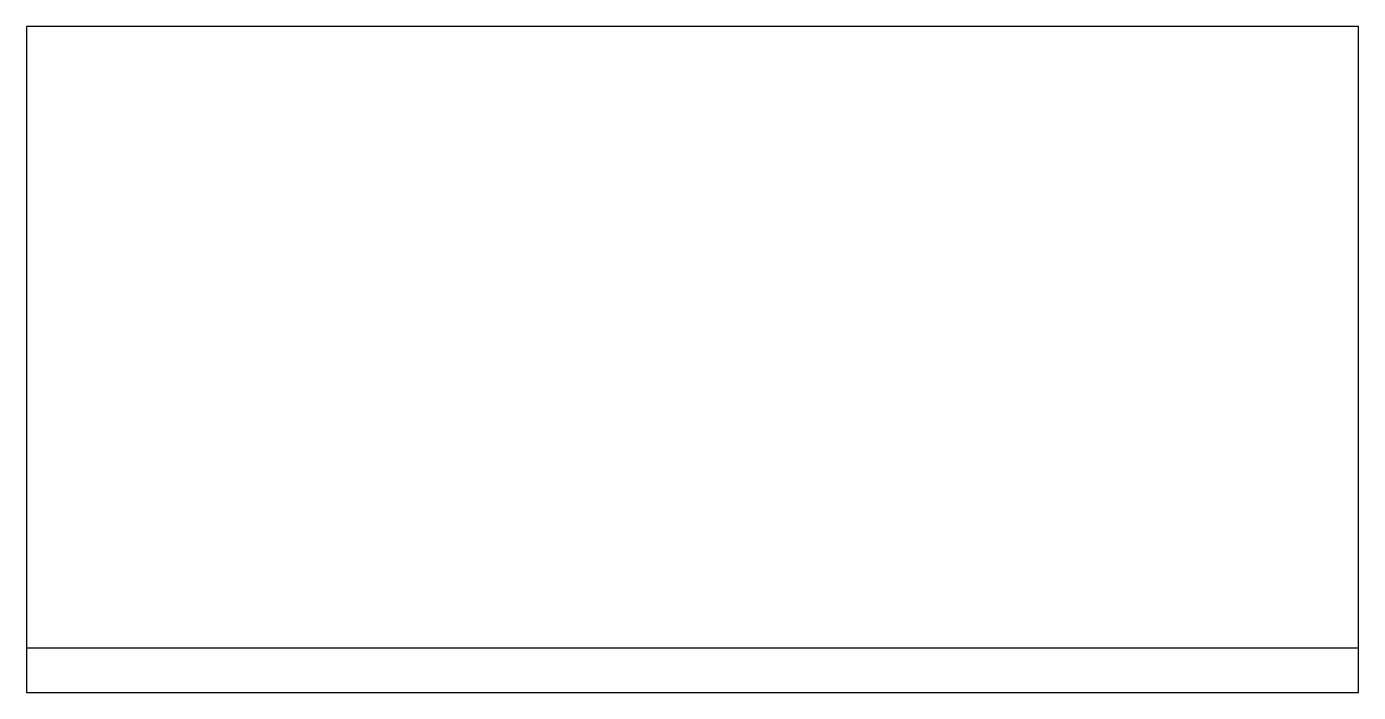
# Model space of a CAD drawing. Header units: millimetres. Extents: x 0 to 120, y 0 to 60.
import ezdxf

# ---------------------------------------------------------------- set-up
doc = ezdxf.new("R2010")
doc.units = ezdxf.units.MM

msp = doc.modelspace()

# ---------------------------------------------------------------- linework, layer by layer
msp.add_lwpolyline([(0, 0), (120, 0), (120, 60), (0, 60)], close=True)
at = {"layer": 'BEND'}
msp.add_line((0, 4), (120, 4), dxfattribs=at)

doc.saveas('drawing.dxf')
